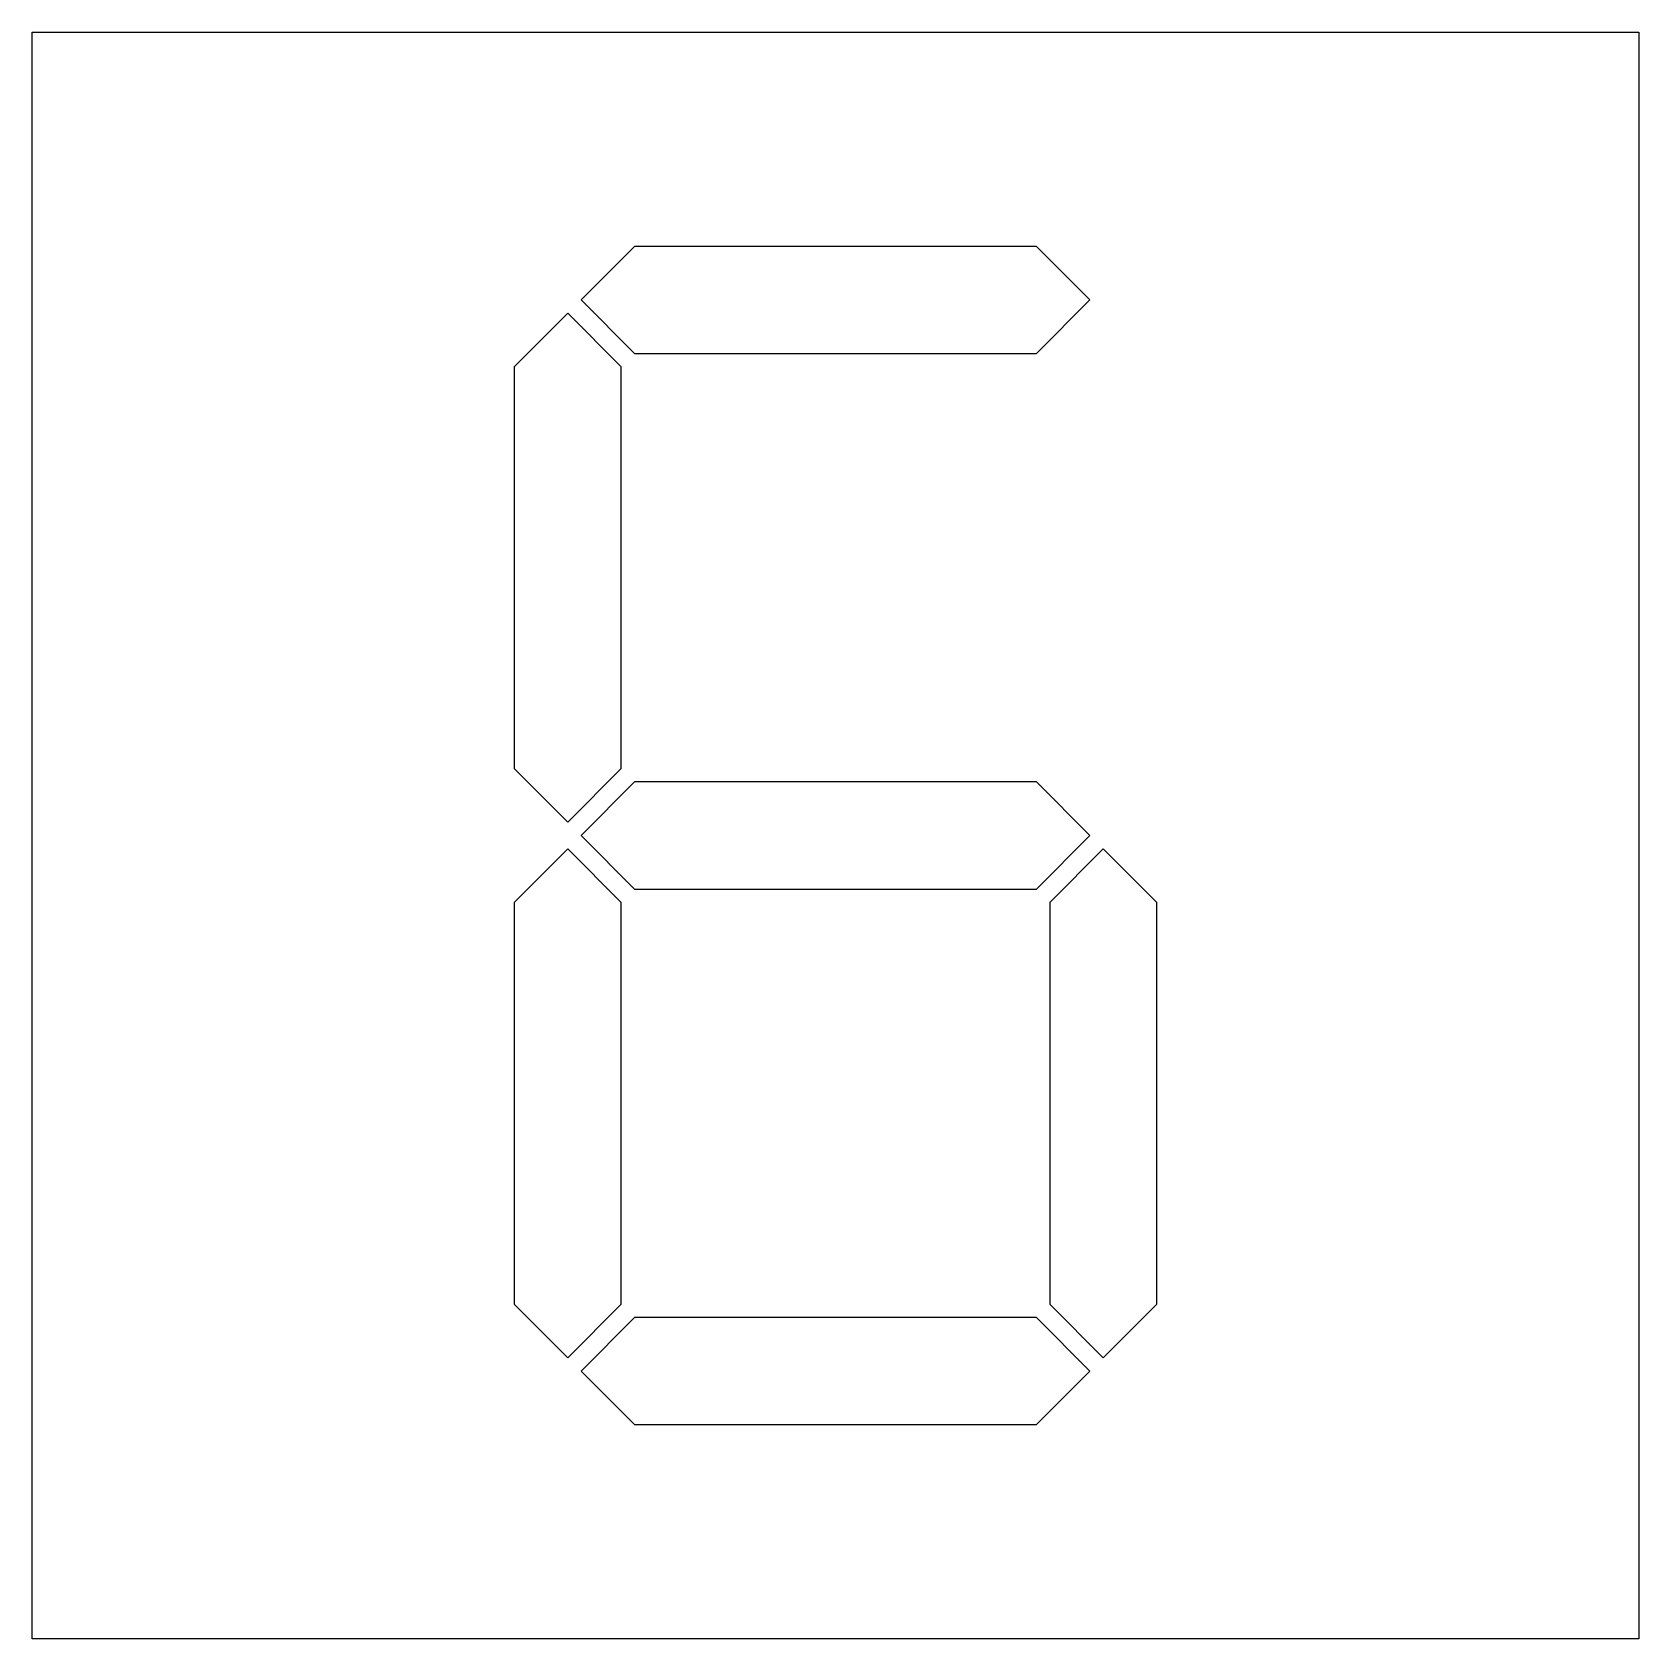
# Model space of a CAD drawing. Header units: metres. Extents: x -125 to 125, y -125 to 125.
import ezdxf

# ---------------------------------------------------------------- set-up
doc = ezdxf.new("R2010")
doc.units = ezdxf.units.M

msp = doc.modelspace()

# ---------------------------------------------------------------- linework, layer by layer
for p, q in [((-125, -125), (-125, 125)), ((-125, 125), (125, 125)), ((125, 125), (125, -125)), ((-31.25, 91.67), (-39.58, 83.33)), ((31.25, 91.67), (-31.25, 91.67)), ((39.58, 83.33), (31.25, 91.67)), ((-39.58, 83.33), (-31.25, 75)), ((31.25, 75), (39.58, 83.33)), ((-41.67, 81.25), (-50, 72.92)), ((-33.33, 72.92), (-41.67, 81.25)), ((-31.25, 75), (31.25, 75)), ((-50, 72.92), (-50, 10.42)), ((-33.33, 10.42), (-33.33, 72.92)), ((-50, 10.42), (-41.67, 2.08)), ((-41.67, 2.08), (-33.33, 10.42)), ((-31.25, 8.33), (-39.58, 0)), ((31.25, 8.33), (-31.25, 8.33)), ((39.58, 0), (31.25, 8.33)), ((-39.58, 0), (-31.25, -8.33)), ((31.25, -8.33), (39.58, 0)), ((-41.67, -2.08), (-50, -10.42)), ((-33.33, -10.42), (-41.67, -2.08)), ((41.67, -2.08), (33.33, -10.42)), ((50, -10.42), (41.67, -2.08)), ((-31.25, -8.33), (31.25, -8.33)), ((-50, -10.42), (-50, -72.92)), ((-33.33, -72.92), (-33.33, -10.42)), ((33.33, -10.42), (33.33, -72.92)), ((50, -72.92), (50, -10.42)), ((-50, -72.92), (-41.67, -81.25)), ((-41.67, -81.25), (-33.33, -72.92)), ((-31.25, -75), (-39.58, -83.33)), ((31.25, -75), (-31.25, -75)), ((39.58, -83.33), (31.25, -75)), ((33.33, -72.92), (41.67, -81.25)), ((41.67, -81.25), (50, -72.92)), ((-39.58, -83.33), (-31.25, -91.67)), ((31.25, -91.67), (39.58, -83.33)), ((-31.25, -91.67), (31.25, -91.67)), ((125, -125), (-125, -125))]:
    msp.add_line(p, q)

doc.saveas('drawing.dxf')
